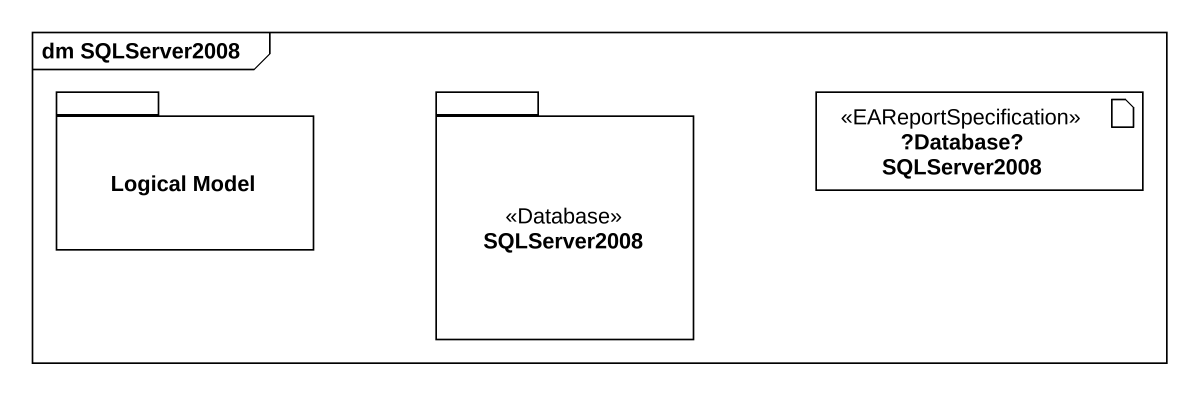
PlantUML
@startuml
mainframe dm SQLServer2008
package "Logical Model" as Logical_Model {
}
package SQLServer2008 <<Database>> {
}
artifact "?Database? SQLServer2008" as Database_SQLServer2008 <<EAReportSpecification>>
@enduml
